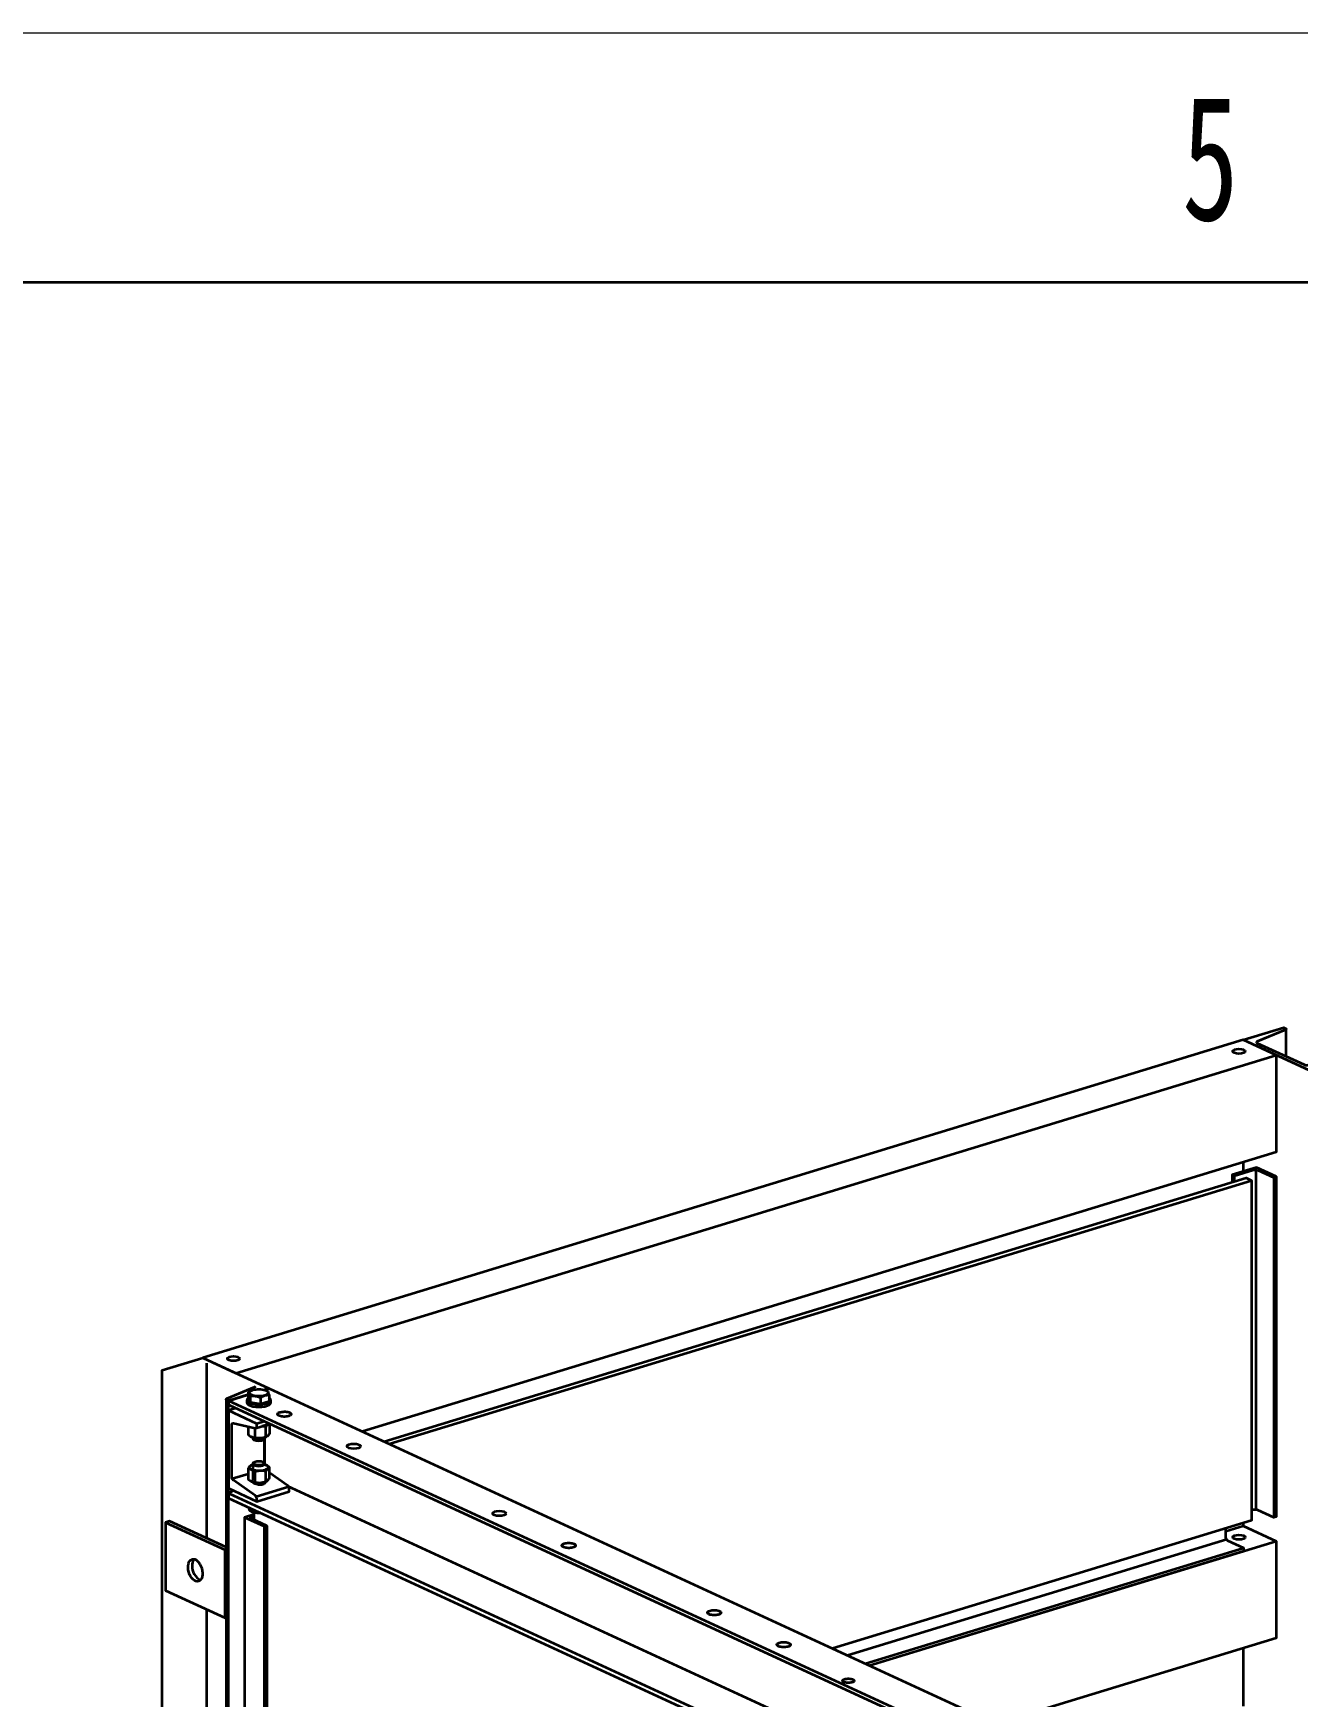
# Model space of a CAD drawing. Header units: millimetres. Extents: x -8400 to 8400, y -5940 to 5940.
# Drawn here: x 3255 to 4270, y 4605 to 5940 of the extents above; entities that cross this region are included whole.
import ezdxf
from ezdxf.enums import TextEntityAlignment as Align

# ---------------------------------------------------------------- set-up
doc = ezdxf.new("R2010")
doc.units = ezdxf.units.MM
for name, color, linetype, lineweight in [('尺寸线层', 3, 'Continuous', 18), ('粗实线层', 7, 'Continuous', 35), ('细实线层', 7, 'Continuous', 18)]:
    doc.layers.add(name, color=color, linetype=linetype, lineweight=lineweight)
doc.styles.add('标准', font='', dxfattribs={"width": 0.667})
doc.styles.get('标准').set_extended_font_data('宋体')

# ---------------------------------------------------------------- blocks, each defined once
blk = doc.blocks.new('$CAXA_FRAME_13B17AC1$')
at = {"layer": '粗实线层'}
blk.add_line((205, 143.5), (-185, 143.5), dxfattribs=at)
at = {"layer": '细实线层'}
blk.add_line((210, 148.5), (-210, 148.5), dxfattribs=at)
at = {"layer": '尺寸线层', "style": '标准', "width": 0.667}
for tag, p in [('T1', (-162.5, 146)), ('T2', (-105, 146)), ('T3', (-35, 146)), ('T4', (35, 146)), ('T5', (105, 146)), ('T6', (172.5, 146)), ('L1', (-187.5, 108.875)), ('R1', (207.5, 108.875)), ('L2', (-187.5, 37.125)), ('R2', (207.5, 37.125)), ('L3', (-187.5, -37.125)), ('R3', (207.5, -37.125)), ('L4', (-187.5, -108.875)), ('R4', (207.5, -108.875)), ('B1', (-162.5, -146)), ('B2', (-105, -146)), ('B3', (-35, -146)), ('B4', (35, -146)), ('B5', (105, -146)), ('B6', (172.5, -146))]:
    blk.add_attdef(tag, text='', height=2.595, dxfattribs=at).set_placement(p, align=Align.MIDDLE_CENTER)

msp = doc.modelspace()

# ---------------------------------------------------------------- linework, layer by layer
at = {"layer": '粗实线层', "linetype": 'Continuous', "lineweight": 35}
for points in [[(6222.683, 4133.331), (4279.575, 5029.673), (4279.575, 5107.66), (4226.463, 5132.161), (4259.094, 5142.13), (4260.386, 5141.534), (4260.753, 5141.305), (4260.935, 5141.046), (4260.917, 5140.779), (4260.702, 5140.524), (4260.305, 5140.302), (4237.739, 5130.88), (4237.343, 5130.658), (4237.127, 5130.403), (4237.11, 5130.136), (4237.292, 5129.878), (4237.659, 5129.648), (4275.297, 5112.286), (4275.821, 5112.104), (4276.458, 5111.985), (4277.159, 5111.937), (4277.867, 5111.965), (4278.527, 5112.065), (4303.994, 5117.639)], [(4260.952, 5118.889), (4260.952, 5140.936)], [(4253.019, 5119.91), (4253.019, 5041.923), (3519.382, 4817.774)], [(4226.463, 5033.79), (4226.463, 5026.516)], [(3536.576, 4809.847), (4228.89, 5021.371), (4233.139, 5019.411)], [(4217.507, 5023.794), (4217.507, 5017.892)], [(4219.101, 5023.059), (4219.101, 5018.377)], [(4251.061, 5021.828), (4251.061, 4748.872), (4238.315, 4754.752), (4237.836, 4754.922), (4237.256, 4755.04), (4236.615, 4755.096), (4235.956, 4755.09), (4235.324, 4755.019), (4234.763, 4754.889), (4233.139, 4754.392)], [(4236.721, 5028.048), (4236.721, 4755.091)], [(4253.019, 5022.426), (4253.019, 4749.47), (4251.061, 4748.872)], [(3540.825, 4807.887), (4233.139, 5019.411), (4233.139, 4746.455), (3896.765, 4643.682)], [(3358.493, 1285.787), (3358.493, 4866.968), (3391.124, 4876.938), (3444.236, 4852.438), (3440.497, 4851.295), (3444.236, 4852.438), (5462.492, 3921.43), (5515.604, 3896.93), (5482.974, 3886.961)], [(3394.038, 4872.635), (3394.038, 4732.186)], [(3444.236, 2019.891), (3444.236, 1271.256), (3411.605, 1261.286), (3411.605, 4842.468), (3410.313, 4843.064), (3409.946, 4843.293), (3409.764, 4843.552), (3409.781, 4843.819), (3409.997, 4844.074), (3410.394, 4844.296), (3432.959, 4853.718), (3433.439, 4854.012), (3433.607, 4854.352)], [(3431.296, 4851.192), (3430.867, 4851.05), (3430.44, 4850.887), (3430.013, 4850.705), (3429.588, 4850.502), (3429.376, 4850.394), (3429.164, 4850.282), (3429.058, 4850.224), (3428.952, 4850.165), (3428.846, 4850.105), (3428.741, 4850.045), (3428.321, 4849.792), (3427.905, 4849.529)], [(3429.295, 4841.066), (3427.905, 4844.307), (3427.905, 4849.529), (3428.077, 4849.39), (3428.249, 4849.185), (3428.336, 4849.055), (3428.424, 4848.904), (3428.511, 4848.731), (3428.6, 4848.536), (3428.622, 4848.483), (3428.644, 4848.429), (3428.656, 4848.402), (3428.667, 4848.374), (3428.678, 4848.347), (3428.688, 4848.318), (3428.733, 4848.201), (3428.777, 4848.08), (3428.864, 4847.822), (3428.951, 4847.547), (3429.124, 4846.946), (3429.295, 4846.288)], [(3430.68, 4850.982), (3430.648, 4850.969)], [(3437.466, 4845.119), (3437.881, 4845.383), (3438.301, 4845.634), (3438.407, 4845.695), (3438.513, 4845.755), (3438.619, 4845.814), (3438.724, 4845.871), (3438.936, 4845.984), (3439.148, 4846.092), (3439.574, 4846.294), (3440, 4846.478), (3440.427, 4846.64), (3440.857, 4846.782), (3441.287, 4846.903), (3441.72, 4847.002), (3441.774, 4847.013), (3441.828, 4847.024), (3441.882, 4847.034), (3441.936, 4847.044), (3442.043, 4847.063), (3442.151, 4847.08), (3442.365, 4847.112), (3442.577, 4847.138), (3443, 4847.176), (3443.42, 4847.196), (3443.835, 4847.201), (3444.248, 4847.191), (3444.248, 4841.969), (3437.466, 4839.897)], [(3442.013, 4850.776), (3441.473, 4850.982)], [(3444.248, 4847.191), (3444.077, 4847.851), (3443.904, 4848.451), (3443.817, 4848.727), (3443.73, 4848.984), (3443.642, 4849.221), (3443.553, 4849.438), (3443.531, 4849.49), (3443.509, 4849.539), (3443.498, 4849.564), (3443.487, 4849.588), (3443.476, 4849.611), (3443.465, 4849.634), (3443.421, 4849.724), (3443.377, 4849.808), (3443.289, 4849.959), (3443.202, 4850.089), (3443.029, 4850.293), (3442.859, 4850.433), (3442.012, 4850.776)], [(3409.747, 4843.663), (3409.747, 1262.481), (3409.893, 1262.163), (3410.313, 1261.883), (3411.605, 1261.286)], [(5481.115, 329.006), (5466.77, 335.623), (5466.247, 335.804), (5465.61, 335.924), (5464.909, 335.972), (5464.2, 335.944), (5463.541, 335.844), (5434.383, 329.462), (5433.724, 329.362), (5433.015, 329.334), (5432.314, 329.382), (5431.677, 329.501), (5431.154, 329.683), (5429.862, 330.279), (5429.862, 3911.461), (3411.605, 4842.468), (3411.605, 4840.57), (3411.713, 4839.838), (3412.025, 4839.252), (3412.506, 4838.877), (5429.848, 3908.291)], [(3417.634, 4836.511), (3411.605, 4834.67), (3411.605, 4772.279), (3434.444, 4761.744), (3460.548, 4769.72), (3460.548, 4771.62), (3460.484, 4772.303), (3460.3, 4772.989), (3460.008, 4773.625), (3459.632, 4774.16), (3459.203, 4774.552), (3444.71, 4784.597)], [(3440.472, 4825.976), (3434.444, 4824.134), (3411.605, 4834.67)], [(3426.4, 4843.138), (3426.4, 4841.189)], [(3445.753, 4841.189), (3445.753, 4843.138)], [(3434.444, 4761.744), (3434.444, 4763.645), (3434.38, 4764.327), (3434.196, 4765.013), (3433.903, 4765.649), (3433.528, 4766.184), (3433.099, 4766.576), (3415.606, 4778.701), (3415.177, 4779.093), (3414.801, 4779.628), (3414.509, 4780.264), (3414.325, 4780.95), (3414.261, 4781.632), (3414.261, 4822.867), (3414.325, 4823.49), (3414.509, 4824.006), (3414.801, 4824.373), (3415.177, 4824.562), (3415.606, 4824.557), (3433.099, 4820.543), (3433.528, 4820.539), (3433.903, 4820.728), (3434.196, 4821.094), (3434.38, 4821.61), (3434.444, 4822.234), (3434.444, 4824.134)], [(3427.443, 4821.841), (3427.443, 4815.402), (3427.782, 4815.11), (3428.123, 4814.829), (3428.209, 4814.76), (3428.295, 4814.693), (3428.382, 4814.627), (3428.467, 4814.561), (3428.64, 4814.435), (3428.812, 4814.312), (3429.159, 4814.079), (3429.506, 4813.867), (3429.854, 4813.674), (3430.203, 4813.502), (3430.554, 4813.352), (3430.905, 4813.222), (3430.949, 4813.207), (3430.994, 4813.192), (3431.038, 4813.178), (3431.081, 4813.165), (3431.169, 4813.138), (3431.256, 4813.113), (3431.431, 4813.068), (3431.604, 4813.026), (3431.948, 4812.959), (3432.289, 4812.909), (3432.627, 4812.875), (3432.963, 4812.856)], [(3432.963, 4820.575), (3432.963, 4812.856), (3434.026, 4812.66), (3435.099, 4812.527), (3435.64, 4812.487), (3436.183, 4812.467), (3436.73, 4812.468), (3437.28, 4812.49), (3437.417, 4812.499), (3437.555, 4812.509), (3437.623, 4812.515), (3437.692, 4812.521), (3437.761, 4812.527), (3437.83, 4812.534), (3438.104, 4812.564), (3438.378, 4812.6), (3438.922, 4812.686), (3439.463, 4812.791), (3440.535, 4813.054), (3441.596, 4813.377), (3441.596, 4821.638), (3440.533, 4821.834), (3439.46, 4821.967), (3438.92, 4822.007), (3438.376, 4822.027), (3438.372, 4822.027)], [(3433.588, 4820.555), (3444.799, 4823.98)], [(3442.403, 4823.248), (3441.695, 4822.905), (3440.857, 4822.606), (3439.907, 4822.358), (3438.868, 4822.168)], [(3444.71, 4823.953), (3444.71, 4816.445), (3444.327, 4815.808), (3443.941, 4815.229), (3443.746, 4814.964), (3443.549, 4814.718), (3443.451, 4814.602), (3443.352, 4814.491), (3443.327, 4814.464), (3443.302, 4814.437), (3443.277, 4814.411), (3443.253, 4814.385), (3443.202, 4814.334), (3443.153, 4814.284), (3442.955, 4814.1), (3442.758, 4813.938), (3442.562, 4813.798), (3442.367, 4813.678), (3441.98, 4813.495), (3441.596, 4813.377)], [(3442.764, 4823.373), (3442.757, 4823.365), (3442.561, 4823.119), (3442.366, 4822.854), (3441.979, 4822.275), (3441.596, 4821.638)], [(3441.97, 4813.492), (3441.473, 4813.302), (3440.567, 4813.008), (3439.549, 4812.77), (3438.444, 4812.596), (3437.28, 4812.49), (3435.963, 4812.454), (3434.65, 4812.504), (3433.38, 4812.64), (3432.193, 4812.856), (3431.122, 4813.147), (3430.203, 4813.502)], [(3430.656, 4813.311), (3430.68, 4813.302)], [(3431.154, 4813.136), (3431.154, 4812.399)], [(3440.365, 4811.47), (3440.365, 4792.919)], [(3440.777, 4792.539), (3440.777, 4811.851)], [(3441, 4812.399), (3441, 4813.136)], [(3432.026, 4793.12), (3431.576, 4792.739)], [(3440.578, 4792.739), (3440.127, 4793.12)], [(3427.444, 4783.661), (3414.722, 4779.774)], [(3431.154, 4791.253), (3430.269, 4790.918), (3429.544, 4790.531), (3429, 4790.105), (3428.802, 4789.899), (3428.605, 4789.672), (3428.409, 4789.426), (3428.214, 4789.162), (3427.827, 4788.582), (3427.443, 4787.944), (3427.443, 4779.684), (3427.782, 4779.391), (3428.123, 4779.11), (3428.209, 4779.042), (3428.295, 4778.975), (3428.382, 4778.908), (3428.467, 4778.843), (3428.64, 4778.716), (3428.812, 4778.593), (3429.159, 4778.361), (3429.506, 4778.148), (3429.854, 4777.956), (3430.203, 4777.784), (3430.554, 4777.633), (3430.905, 4777.503), (3430.949, 4777.489), (3430.994, 4777.474), (3431.038, 4777.46), (3431.081, 4777.446), (3431.169, 4777.42), (3431.256, 4777.395), (3431.431, 4777.349), (3431.604, 4777.308), (3431.948, 4777.24), (3432.289, 4777.19), (3432.627, 4777.157), (3432.963, 4777.138)], [(3427.443, 4787.944), (3427.782, 4787.925), (3428.123, 4787.891), (3428.209, 4787.88), (3428.295, 4787.868), (3428.382, 4787.854), (3428.467, 4787.84), (3428.64, 4787.808), (3428.812, 4787.772), (3429.159, 4787.684), (3429.506, 4787.577), (3429.854, 4787.448), (3430.203, 4787.298), (3430.554, 4787.126), (3430.905, 4786.931), (3430.949, 4786.905), (3430.994, 4786.878), (3431.038, 4786.852), (3431.081, 4786.826), (3431.169, 4786.771), (3431.256, 4786.715), (3431.431, 4786.601), (3431.604, 4786.482), (3431.948, 4786.232), (3432.289, 4785.967), (3432.627, 4785.689), (3432.963, 4785.398)], [(3444.71, 4788.987), (3444.374, 4789.278), (3444.036, 4789.556), (3443.694, 4789.821), (3443.351, 4790.071), (3443.177, 4790.19), (3443.003, 4790.304), (3442.916, 4790.36), (3442.828, 4790.414), (3442.784, 4790.441), (3442.741, 4790.468), (3442.697, 4790.494), (3442.653, 4790.52), (3442.301, 4790.715), (3441.95, 4790.887), (3442.691, 4790.477), (3443.231, 4790.025), (3443.553, 4789.544), (3443.649, 4789.05), (3443.514, 4788.557), (3443.153, 4788.081), (3442.577, 4787.634), (3441.804, 4787.233), (3440.857, 4786.888), (3439.764, 4786.61), (3438.56, 4786.407), (3437.28, 4786.286), (3435.963, 4786.25), (3434.65, 4786.301), (3433.38, 4786.436), (3432.193, 4786.653), (3431.122, 4786.943), (3430.203, 4787.298), (3429.463, 4787.708), (3428.923, 4788.161), (3428.6, 4788.641), (3428.505, 4789.135), (3428.639, 4789.629), (3429, 4790.105), (3429.05, 4790.153), (3429.1, 4790.2), (3429.124, 4790.223), (3429.149, 4790.246), (3429.174, 4790.268), (3429.199, 4790.29), (3429.298, 4790.374), (3429.396, 4790.452), (3429.593, 4790.592), (3429.788, 4790.712), (3430.184, 4790.898)], [(3430.68, 4791.087), (3430.181, 4790.897)], [(3431.154, 4791.99), (3431.154, 4778.426)], [(3440.777, 4791.308), (3441.253, 4791.166), (3441.601, 4791.038), (3441.95, 4790.887), (3441.497, 4791.078), (3441, 4791.253)], [(3441.497, 4791.078), (3441.473, 4791.087)], [(3441.596, 4777.659), (3441.596, 4785.92)], [(3415.693, 4770.394), (3413.26, 4769.195), (3412.732, 4768.841), (3412.27, 4768.338), (3411.911, 4767.727), (3411.683, 4767.055), (3411.605, 4766.379), (3411.605, 4764.481), (5429.862, 3833.473), (5429.862, 3835.371)], [(3412.133, 4768.137), (5430.389, 3837.129)], [(3430.203, 4777.784), (3431.122, 4777.428), (3432.193, 4777.138), (3433.38, 4776.922), (3434.65, 4776.786), (3435.963, 4776.736), (3437.28, 4776.771), (3438.444, 4776.878), (3439.549, 4777.052), (3440.567, 4777.289), (3441.473, 4777.584), (3441.97, 4777.773)], [(3430.656, 4777.593), (3430.68, 4777.584)], [(3441, 4777.64), (3441.121, 4777.179), (3441.073, 4776.731), (3440.857, 4776.31), (3440.479, 4775.931), (3439.953, 4775.607), (3439.297, 4775.348), (3438.531, 4775.163), (3437.684, 4775.058), (3436.782, 4775.037), (3435.856, 4775.101), (3434.938, 4775.247), (3434.058, 4775.471), (3433.247, 4775.764), (3432.53, 4776.117), (3431.933, 4776.519), (3431.476, 4776.956), (3431.173, 4777.412)], [(3460.087, 4773.479), (3433.982, 4765.503)], [(3441, 4776.545), (3441, 4777.418)], [(3458.919, 4774.384), (4426.231, 4328.169)], [(3429.295, 4753.957), (3429.124, 4754.096), (3428.951, 4754.301), (3428.864, 4754.431), (3428.776, 4754.582), (3428.688, 4754.755), (3428.6, 4754.951), (3428.578, 4755.003), (3428.556, 4755.057), (3428.545, 4755.084), (3428.534, 4755.112), (3428.523, 4755.14), (3428.511, 4755.168), (3428.467, 4755.285), (3428.424, 4755.407), (3428.336, 4755.664), (3428.249, 4755.94), (3427.976, 4756.92)], [(3437.057, 4752.734), (3435.444, 4752.619), (3434.932, 4752.62), (3434.418, 4752.64), (3433.901, 4752.682), (3433.38, 4752.746), (3433.25, 4752.765), (3433.12, 4752.786), (3433.055, 4752.797), (3432.99, 4752.808), (3432.924, 4752.819), (3432.859, 4752.831), (3432.599, 4752.882), (3432.341, 4752.938), (3431.826, 4753.064), (3431.314, 4753.21), (3430.299, 4753.554), (3429.295, 4753.957), (3429.295, 4756.321)], [(3430.139, 4753.614), (3430.68, 4753.408), (3431.935, 4753.022), (3433.38, 4752.746), (3434.676, 4752.608), (3436.017, 4752.56), (3437.36, 4752.6)], [(3431.926, 4753.021), (3431.926, 4747.117)], [(3409.747, 4724.947), (3364.412, 4745.86), (3361.149, 4744.863), (3408.95, 4722.812), (3409.747, 4723.056)], [(3361.149, 4744.863), (3361.149, 4690.272), (3408.95, 4668.221), (3409.747, 4668.465)], [(3431.926, 4751.193), (3424.658, 4748.971)], [(3440.591, 4741.622), (3424.658, 4748.971), (3424.658, 4476.016), (3440.591, 4468.666), (3440.591, 4741.622), (3442.549, 4742.22), (3442.549, 4469.264), (3440.591, 4468.666)], [(3442.549, 4742.22), (3429.802, 4748.1), (3429.456, 4748.31), (3429.268, 4748.547), (3429.249, 4748.795), (3429.401, 4749.036), (3429.714, 4749.253), (3430.167, 4749.433), (3431.926, 4749.971)], [(4212.563, 4737.977), (4226.463, 4742.224), (4253.019, 4729.973)], [(4226.915, 4724.337), (4214.168, 4730.218), (4213.756, 4730.487), (4213.371, 4730.898), (4213.041, 4731.422), (4212.788, 4732.024), (4212.629, 4732.661), (4212.575, 4733.292), (4212.575, 4740.172)], [(4226.463, 4744.386), (4226.463, 4742.204)], [(4213.201, 4731.144), (3908.795, 4638.138)], [(3926.18, 4630.113), (4253.019, 4729.973), (4253.019, 4651.986), (4027.882, 4583.199)], [(3408.95, 4668.221), (3408.95, 4722.812)], [(3926.18, 4630.114), (4226.915, 4721.998), (4226.915, 4724.337), (3923.134, 4631.523)], [(3394.038, 4675.055), (3394.038, 4264.226)], [(4226.463, 4643.833), (4226.463, 4597.557)]]:
    msp.add_lwpolyline(points, dxfattribs=at)
for points in [[(4253.019, 5119.91), (4226.463, 5132.161), (3391.124, 4876.938), (3417.68, 4864.688)], [(4237.086, 5029.776), (4217.507, 5023.794), (4219.101, 5023.059), (4234.763, 5027.845), (4235.324, 5027.975), (4235.956, 5028.045), (4236.615, 5028.053), (4237.256, 5027.995), (4237.836, 5027.878), (4238.315, 5027.708), (4251.061, 5021.828), (4253.019, 5022.426)], [(3427.906, 4847.448), (3411.605, 4842.468)], [(3438.773, 4851.644), (3439.961, 4851.428), (3441.031, 4851.137), (3441.95, 4850.782), (3442.691, 4850.371), (3443.231, 4849.919), (3443.553, 4849.438), (3443.649, 4848.944), (3443.514, 4848.452), (3443.153, 4847.975), (3442.577, 4847.529), (3441.804, 4847.127), (3440.857, 4846.782), (3439.764, 4846.504), (3438.56, 4846.301), (3437.28, 4846.18), (3435.963, 4846.144), (3434.65, 4846.195), (3433.38, 4846.331), (3432.193, 4846.547), (3431.122, 4846.837), (3430.203, 4847.193), (3429.463, 4847.603), (3428.923, 4848.055), (3428.6, 4848.536), (3428.505, 4849.03), (3428.639, 4849.523), (3429, 4850), (3429.576, 4850.445), (3430.349, 4850.847), (3431.296, 4851.192), (3432.389, 4851.471), (3433.594, 4851.673), (3434.874, 4851.794), (3436.19, 4851.829), (3437.503, 4851.779)], [(3433.38, 4846.331), (3433.511, 4846.311), (3433.641, 4846.291), (3433.706, 4846.279), (3433.771, 4846.268), (3433.836, 4846.257), (3433.901, 4846.245), (3434.161, 4846.194), (3434.42, 4846.138), (3434.935, 4846.012), (3435.446, 4845.866), (3436.461, 4845.523), (3437.466, 4845.119), (3437.466, 4839.897), (3429.295, 4841.066), (3429.295, 4846.288), (3430.301, 4846.404), (3431.316, 4846.457), (3431.828, 4846.456), (3432.342, 4846.436), (3432.86, 4846.394)], [(3460.767, 4833.052), (3461.315, 4832.747), (3461.709, 4832.41), (3461.937, 4832.051), (3461.99, 4831.684), (3461.869, 4831.319), (3461.575, 4830.968), (3461.119, 4830.642), (3460.516, 4830.352), (3459.783, 4830.107), (3458.947, 4829.915), (3458.032, 4829.782), (3457.069, 4829.713), (3456.089, 4829.709), (3455.122, 4829.771), (3454.201, 4829.897), (3453.354, 4830.083), (3452.61, 4830.322), (3451.991, 4830.608), (3451.518, 4830.93), (3451.205, 4831.279), (3451.064, 4831.643), (3451.098, 4832.011), (3451.307, 4832.371), (3451.683, 4832.711), (3452.215, 4833.02), (3452.886, 4833.289), (3453.673, 4833.508), (3454.552, 4833.671), (3455.495, 4833.772), (3456.47, 4833.809), (3457.448, 4833.78), (3458.396, 4833.685), (3459.283, 4833.529), (3460.082, 4833.315)], [(3432.963, 4785.398), (3432.963, 4777.138), (3434.026, 4776.942), (3435.099, 4776.809), (3435.64, 4776.769), (3436.183, 4776.748), (3436.73, 4776.749), (3437.28, 4776.771), (3437.417, 4776.78), (3437.555, 4776.791), (3437.623, 4776.796), (3437.692, 4776.802), (3437.761, 4776.809), (3437.83, 4776.816), (3438.104, 4776.846), (3438.378, 4776.882), (3438.922, 4776.967), (3439.463, 4777.072), (3440.535, 4777.336), (3441.596, 4777.659), (3441.98, 4777.777), (3442.367, 4777.96), (3442.562, 4778.08), (3442.758, 4778.219), (3442.955, 4778.381), (3443.153, 4778.566), (3443.202, 4778.616), (3443.253, 4778.666), (3443.277, 4778.693), (3443.302, 4778.719), (3443.327, 4778.745), (3443.352, 4778.773), (3443.451, 4778.883), (3443.549, 4779), (3443.746, 4779.246), (3443.941, 4779.511), (3444.327, 4780.09), (3444.71, 4780.727), (3444.71, 4788.987), (3444.326, 4788.869), (3443.939, 4788.686), (3443.745, 4788.567), (3443.549, 4788.427), (3443.352, 4788.265), (3443.153, 4788.081), (3443.103, 4788.031), (3443.054, 4787.98), (3443.029, 4787.954), (3443.004, 4787.928), (3442.979, 4787.901), (3442.955, 4787.874), (3442.856, 4787.763), (3442.757, 4787.647), (3442.561, 4787.4), (3442.366, 4787.136), (3441.979, 4786.556), (3441.596, 4785.92), (3440.533, 4786.115), (3439.46, 4786.249), (3438.92, 4786.289), (3438.376, 4786.309), (3437.829, 4786.308), (3437.28, 4786.286), (3437.142, 4786.277), (3437.005, 4786.267), (3436.936, 4786.261), (3436.867, 4786.255), (3436.798, 4786.248), (3436.729, 4786.242), (3436.455, 4786.212), (3436.181, 4786.176), (3435.637, 4786.09), (3435.097, 4785.985), (3434.024, 4785.722)], [(3689.149, 4727.701), (3689.697, 4727.396), (3690.091, 4727.059), (3690.319, 4726.701), (3690.373, 4726.333), (3690.25, 4725.968), (3689.957, 4725.617), (3689.5, 4725.291), (3688.897, 4725.001), (3688.165, 4724.756), (3687.328, 4724.564), (3686.414, 4724.431), (3685.451, 4724.362), (3684.47, 4724.359), (3683.504, 4724.42), (3682.582, 4724.546), (3681.736, 4724.732), (3680.991, 4724.971), (3680.372, 4725.257), (3679.899, 4725.579), (3679.587, 4725.928), (3679.446, 4726.293), (3679.479, 4726.66), (3679.688, 4727.02), (3680.065, 4727.36), (3680.597, 4727.669), (3681.267, 4727.938), (3682.055, 4728.157), (3682.934, 4728.32), (3683.876, 4728.421), (3684.852, 4728.458), (3685.829, 4728.429), (3686.777, 4728.335), (3687.665, 4728.178), (3688.464, 4727.965)], [(3805.995, 4673.801), (3806.543, 4673.495), (3806.937, 4673.159), (3807.165, 4672.8), (3807.219, 4672.433), (3807.097, 4672.068), (3806.803, 4671.716), (3806.347, 4671.39), (3805.743, 4671.1), (3805.011, 4670.856), (3804.175, 4670.663), (3803.26, 4670.531), (3802.297, 4670.461), (3801.317, 4670.458), (3800.35, 4670.52), (3799.429, 4670.646), (3798.582, 4670.832), (3797.837, 4671.071), (3797.218, 4671.356), (3796.745, 4671.679), (3796.433, 4672.028), (3796.292, 4672.392), (3796.326, 4672.76), (3796.535, 4673.12), (3796.911, 4673.46), (3797.443, 4673.769), (3798.114, 4674.037), (3798.901, 4674.257), (3799.78, 4674.42), (3800.723, 4674.521), (3801.699, 4674.558), (3802.676, 4674.528), (3803.624, 4674.434), (3804.511, 4674.278), (3805.31, 4674.064)], [(3861.763, 4648.075), (3862.311, 4647.77), (3862.705, 4647.433), (3862.932, 4647.075), (3862.986, 4646.708), (3862.865, 4646.342), (3862.571, 4645.991), (3862.115, 4645.665), (3861.511, 4645.375), (3860.779, 4645.131), (3859.942, 4644.939), (3859.028, 4644.805), (3858.065, 4644.736), (3857.084, 4644.733), (3856.118, 4644.795), (3855.197, 4644.921), (3854.35, 4645.107), (3853.605, 4645.346), (3852.986, 4645.631), (3852.513, 4645.954), (3852.201, 4646.303), (3852.059, 4646.667), (3852.094, 4647.035), (3852.303, 4647.395), (3852.679, 4647.734), (3853.211, 4648.044), (3853.882, 4648.312), (3854.669, 4648.532), (3855.548, 4648.694), (3856.491, 4648.796), (3857.466, 4648.832), (3858.444, 4648.803), (3859.391, 4648.709), (3860.279, 4648.552), (3861.078, 4648.339)], [(3912.339, 4616.488), (3911.582, 4616.299), (3910.743, 4616.171), (3909.852, 4616.106), (3908.945, 4616.107), (3908.056, 4616.175), (3907.219, 4616.306), (3906.467, 4616.497), (3905.829, 4616.739), (3905.328, 4617.022), (3904.984, 4617.338), (3904.81, 4617.672), (3904.814, 4618.013), (3904.995, 4618.346), (3905.345, 4618.66), (3905.852, 4618.943), (3906.496, 4619.183), (3907.253, 4619.371), (3908.093, 4619.5), (3908.983, 4619.565), (3909.89, 4619.564), (3910.779, 4619.496), (3911.616, 4619.364), (3912.368, 4619.174), (3913.007, 4618.932), (3913.508, 4618.648), (3913.851, 4618.333), (3914.025, 4617.999), (3914.021, 4617.658), (3913.841, 4617.324), (3913.49, 4617.01), (3912.983, 4616.727)]]:
    msp.add_lwpolyline(points, close=True, dxfattribs=at)
for points in [[(3431.576, 4811.651), (3432.026, 4811.269, 0.24499364), (3440.127, 4811.269), (3440.578, 4811.651)], [(3384.114, 4715.442), (3383.542, 4714.692), (3383.081, 4713.772), (3382.745, 4712.705), (3382.539, 4711.516), (3382.47, 4710.234, 0.30167128), (3389.248, 4698.64)]]:
    msp.add_lwpolyline(points, format="xyb", dxfattribs=at)
for centre, major_axis, ratio in [((4223.054, 5122.974), (5.05, 0), 0.37537785), ((3415.777, 4876.325), (5.015, 0), 0.37545312), ((3512.293, 4806.031), (5.502, 0), 0.37539149), ((3436.076, 4792.446), (-4.459, 0), 0.37549962), ((3629.139, 4752.13), (5.464, 0), 0.37538209), ((4223.055, 4733.037), (5.032, 0), 0.3754009), ((3385.049, 4706.542), (-2.705, 8.854), 0.58504129)]:
    msp.add_ellipse(centre, major_axis=major_axis, ratio=ratio, dxfattribs=at)
for centre, major_axis, ratio, start_param, end_param in [((3436.077, 4843.138), (9.661, 0), 0.37539662, 2.57645881, 6.85066238), ((3436.077, 4841.188), (-9.707, 0), 0.37539601, 6.2831505, 9.42475657), ((3436.077, 4812.399), (-4.909, 0), 0.37525127, 6.28291719, 9.42504608), ((3436.077, 4791.99), (4.902, 0), 0.37551538, 2.72465468, 6.69997934)]:
    msp.add_ellipse(centre, major_axis=major_axis, ratio=ratio, start_param=start_param, end_param=end_param, dxfattribs=at)

# ---------------------------------------------------------------- block references
at = {"layer": '粗实线层'}
ref = msp.add_blockref('$CAXA_FRAME_13B17AC1$', (0, 0), dxfattribs=dict(at, xscale=40, yscale=40, zscale=40))
ref.add_attrib('T5', '5', dxfattribs={"layer": '尺寸线层', "height": 100, "style": '标准', "width": 0.667}).set_placement((4200, 5840), align=Align.MIDDLE_CENTER)

doc.saveas('drawing.dxf')
